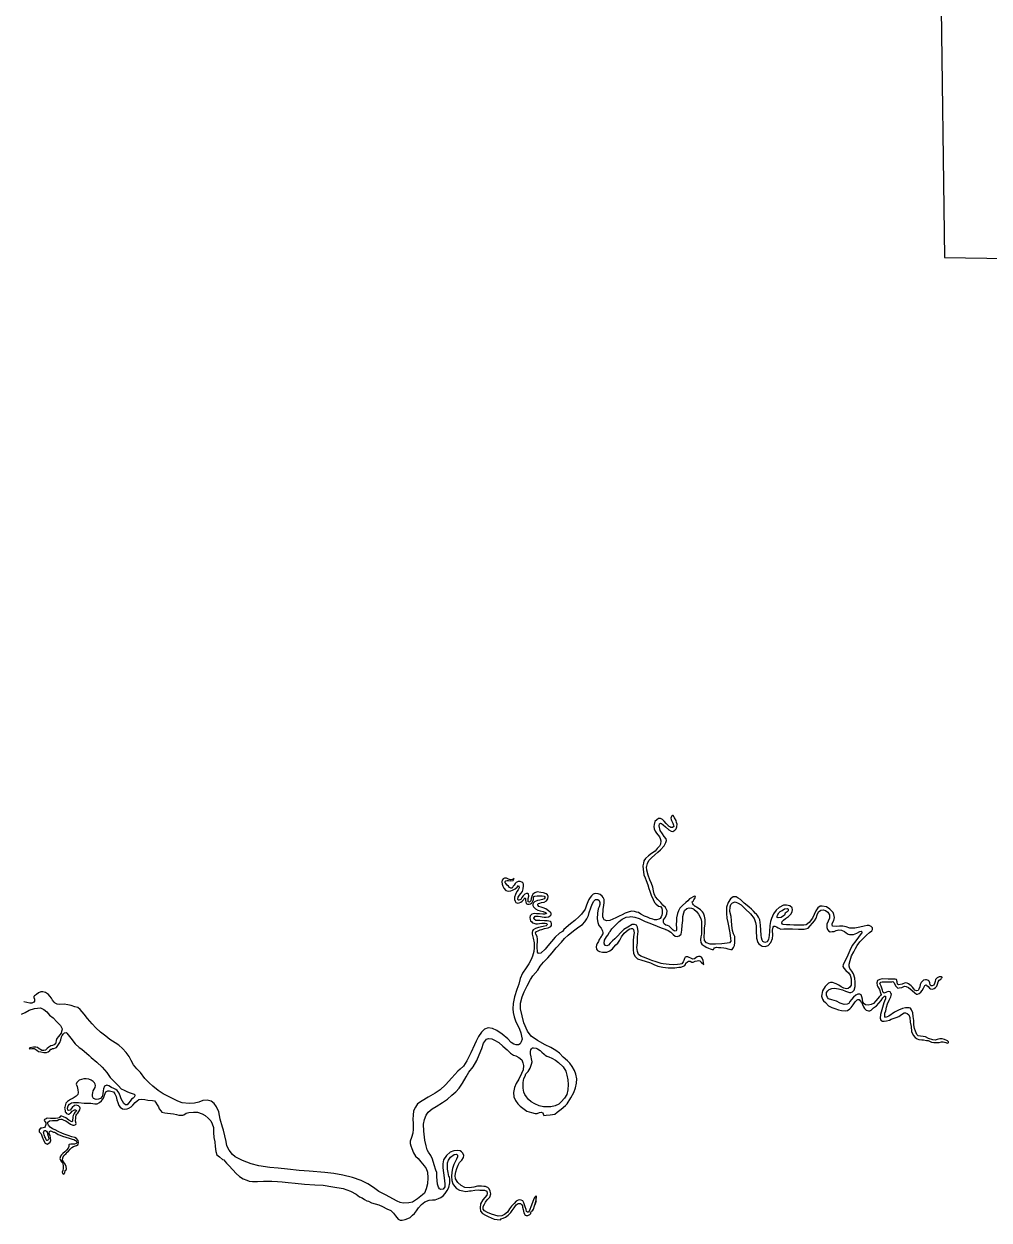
# Model space of a CAD drawing. Extents: x 283583 to 658922, y 889284 to 1241133.
# Drawn here: x 599550 to 610748, y 943256 to 957135 of the extents above; entities that cross this region are included whole.
import ezdxf

# ---------------------------------------------------------------- set-up
doc = ezdxf.new("R2010")
doc.units = 0
doc.header["$MEASUREMENT"] = 0
doc.layers.add('230 kV', color=14, linetype='Continuous')
doc.layers.add('PUNTARENAS', color=7, linetype='Continuous')

msp = doc.modelspace()

# ---------------------------------------------------------------- linework, layer by layer
at = {"layer": '230 kV'}
msp.add_lwpolyline([(602426, 960487), (602483, 960505), (602697, 960405), (602951, 960279), (603156, 960184), (603440, 960054), (603775, 959900), (604081, 959778), (604389, 959656), (604830, 959480), (605125, 959351), (605670, 959113), (606656, 958895), (607203, 958775), (607660, 958674), (608040, 958585), (608373, 958506), (608856, 958417), (609170, 958342), (609484, 958273), (609814, 958200), (610188, 957602), (610230, 954424), (611949, 954397)], dxfattribs=at)
at = {"layer": 'PUNTARENAS', "color": 241}
msp.add_lwpolyline([(599523, 945644), (599564, 945666), (599612, 945692), (599675, 945712), (599743, 945718), (599782, 945701), (599817, 945671), (599849, 945634), (599888, 945601), (599932, 945555), (599973, 945514), (599993, 945477), (599991, 945456), (599987, 945443), (599982, 945425), (599967, 945406), (599950, 945388), (599932, 945364), (599926, 945340), (599922, 945316), (599915, 945301), (599900, 945288), (599883, 945281), (599863, 945277), (599839, 945264), (599820, 945246), (599802, 945229), (599783, 945224), (599759, 945225), (599744, 945235), (599728, 945244), (599709, 945259), (599689, 945264), (599661, 945261), (599619, 945253), (599611, 945244), (599644, 945246), (599670, 945248), (599678, 945244), (599689, 945235), (599702, 945229), (599720, 945214), (599746, 945209), (599781, 945199), (599813, 945201), (599830, 945207), (599852, 945225), (599863, 945238), (599874, 945238), (599883, 945247), (599896, 945249), (599917, 945255), (599930, 945257), (599935, 945271), (599950, 945294), (599967, 945318), (599980, 945347), (599985, 945381), (599993, 945399), (600009, 945418), (600022, 945430), (600041, 945432), (600050, 945425), (600065, 945406), (600095, 945366), (600144, 945301), (600192, 945258), (600222, 945241), (600309, 945165), (600329, 945144), (600396, 945088), (600459, 945029), (600512, 944970), (600551, 944912), (600601, 944862), (600649, 944812), (600680, 944779), (600712, 944762), (600743, 944747), (600773, 944736), (600828, 944719), (600836, 944710), (600836, 944697), (600828, 944682), (600817, 944671), (600799, 944660), (600784, 944636), (600765, 944612), (600747, 944595), (600728, 944595), (600710, 944608), (600695, 944636), (600680, 944662), (600669, 944686), (600654, 944727), (600643, 944745), (600632, 944760), (600616, 944771), (600595, 944784), (600566, 944794), (600534, 944812), (600514, 944820), (600486, 944811), (600475, 944781), (600469, 944755), (600467, 944722), (600458, 944690), (600440, 944666), (600415, 944659), (600388, 944655), (600358, 944666), (600345, 944689), (600345, 944713), (600351, 944733), (600355, 944757), (600366, 944777), (600377, 944796), (600381, 944816), (600377, 944833), (600371, 944848), (600353, 944866), (600329, 944881), (600303, 944892), (600271, 944896), (600247, 944896), (600220, 944889), (600190, 944878), (600164, 944854), (600158, 944833), (600168, 944805), (600175, 944767), (600181, 944737), (600175, 944713), (600156, 944693), (600123, 944672), (600090, 944657), (600056, 944633), (600036, 944613), (600024, 944567), (600023, 944556), (600024, 944545), (600027, 944525), (600029, 944514), (600035, 944506), (600046, 944492), (600064, 944487), (600074, 944487), (600084, 944491), (600089, 944495), (600095, 944501), (600112, 944519), (600136, 944535), (600149, 944535), (600160, 944526), (600154, 944513), (600141, 944506), (600134, 944494), (600129, 944484), (600122, 944471), (600118, 944455), (600116, 944440), (600114, 944418), (600114, 944403), (600105, 944396), (600070, 944415), (600037, 944441), (600011, 944454), (599990, 944463), (599974, 944463), (599961, 944444), (599942, 944439), (599918, 944435), (599859, 944435), (599820, 944437), (599807, 944430), (599790, 944424), (599787, 944413), (599798, 944398), (599803, 944385), (599805, 944365), (599798, 944343), (599788, 944332), (599759, 944323), (599742, 944323), (599727, 944304), (599729, 944280), (599749, 944256), (599762, 944223), (599781, 944174), (599797, 944148), (599821, 944139), (599840, 944147), (599855, 944161), (599864, 944180), (599860, 944206), (599853, 944237), (599842, 944258), (599844, 944267), (599846, 944285), (599857, 944291), (599870, 944289), (599892, 944278), (599907, 944278), (599921, 944267), (599946, 944250), (599970, 944243), (599999, 944231), (600038, 944220), (600077, 944207), (600110, 944194), (600131, 944191), (600147, 944179), (600156, 944174), (600164, 944159), (600164, 944152), (600156, 944144), (600138, 944137), (600093, 944137), (600077, 944133), (600071, 944130), (600071, 944111), (600062, 944091), (600043, 944067), (600025, 944048), (600003, 944030), (599988, 944015), (599975, 943996), (599967, 943972), (599973, 943952), (599988, 943932), (599999, 943919), (600006, 943891), (600006, 943854), (600002, 943830), (599993, 943811), (599997, 943796), (600013, 943789), (600026, 943804), (600028, 943830), (600039, 943841), (600043, 943852), (600041, 943878), (600028, 943906), (600010, 943933), (599999, 943952), (600001, 943978), (600012, 944006), (600040, 944030), (600051, 944044), (600069, 944057), (600086, 944078), (600106, 944100), (600127, 944109), (600162, 944120), (600180, 944133), (600182, 944155), (600179, 944179), (600160, 944203), (600142, 944216), (600107, 944224), (600062, 944239), (600029, 944248), (599997, 944261), (599947, 944285), (599914, 944302), (599883, 944315), (599855, 944334), (599836, 944356), (599827, 944372), (599829, 944391), (599848, 944409), (599881, 944413), (599911, 944413), (599938, 944411), (599955, 944422), (599977, 944426), (599992, 944426), (600014, 944415), (600035, 944407), (600062, 944387), (600090, 944370), (600118, 944359), (600133, 944357), (600153, 944366), (600157, 944376), (600149, 944403), (600151, 944441), (600151, 944456), (600155, 944474), (600163, 944485), (600176, 944498), (600189, 944515), (600199, 944535), (600204, 944555), (600199, 944566), (600184, 944581), (600156, 944589), (600136, 944585), (600110, 944561), (600087, 944531), (600069, 944526), (600060, 944533), (600056, 944554), (600065, 944583), (600080, 944600), (600101, 944617), (600125, 944620), (600149, 944622), (600182, 944622), (600249, 944614), (600326, 944613), (600373, 944604), (600399, 944604), (600428, 944621), (600450, 944641), (600475, 944671), (600484, 944706), (600499, 944743), (600525, 944756), (600545, 944756), (600573, 944750), (600588, 944744), (600604, 944722), (600621, 944691), (600630, 944652), (600639, 944619), (600652, 944587), (600667, 944565), (600695, 944548), (600721, 944542), (600748, 944546), (600767, 944555), (600795, 944572), (600815, 944590), (600841, 944620), (600865, 944640), (600885, 944657), (600915, 944659), (600954, 944655), (600989, 944646), (601043, 944642), (601065, 944638), (601078, 944623), (601095, 944592), (601111, 944571), (601120, 944547), (601139, 944523), (601152, 944507), (601187, 944499), (601217, 944495), (601250, 944492), (601285, 944488), (601320, 944480), (601346, 944473), (601366, 944472), (601394, 944472), (601407, 944478), (601433, 944496), (601463, 944505), (601518, 944509), (601563, 944509), (601620, 944488), (601652, 944468), (601689, 944440), (601718, 944407), (601735, 944373), (601751, 944329), (601751, 944273), (601755, 944216), (601766, 944166), (601768, 944111), (601777, 944052), (601788, 944015), (601821, 943989), (601854, 943961), (601871, 943954), (601882, 943939), (601902, 943915), (601928, 943889), (601973, 943841), (602011, 943798), (602052, 943761), (602095, 943733), (602135, 943718), (602165, 943707), (602202, 943705), (602261, 943705), (602330, 943709), (602428, 943709), (602491, 943705), (602548, 943700), (602615, 943694), (602698, 943685), (602807, 943672), (602924, 943666), (603024, 943660), (603133, 943642), (603253, 943621), (603338, 943590), (603405, 943558), (603442, 943527), (603475, 943513), (603503, 943494), (603527, 943479), (603547, 943474), (603581, 943457), (603627, 943444), (603668, 943433), (603712, 943414), (603760, 943388), (603806, 943366), (603840, 943336), (603862, 943305), (603891, 943268), (603915, 943256), (603940, 943256), (603973, 943264), (604006, 943273), (604030, 943288), (604058, 943312), (604082, 943332), (604106, 943363), (604130, 943397), (604164, 943436), (604201, 943467), (604251, 943487), (604292, 943493), (604321, 943493), (604360, 943506), (604388, 943518), (604414, 943539), (604438, 943563), (604462, 943600), (604481, 943633), (604490, 943687), (604490, 943729), (604488, 943759), (604481, 943763), (604474, 943809), (604466, 943848), (604463, 943885), (604464, 943922), (604477, 943952), (604500, 943987), (604542, 944016), (604568, 944020), (604581, 944009), (604581, 943992), (604570, 943962), (604559, 943940), (604537, 943900), (604524, 943853), (604516, 943811), (604512, 943761), (604516, 943715), (604527, 943676), (604544, 943648), (604570, 943622), (604605, 943603), (604643, 943594), (604677, 943588), (604701, 943590), (604721, 943594), (604738, 943596), (604781, 943604), (604823, 943607), (604840, 943603), (604867, 943605), (604895, 943602), (604919, 943592), (604924, 943566), (604919, 943544), (604896, 943520), (604876, 943492), (604848, 943443), (604842, 943397), (604848, 943360), (604870, 943334), (604905, 943312), (604935, 943299), (605005, 943266), (605042, 943264), (605083, 943260), (605083, 943271), (605112, 943278), (605138, 943291), (605170, 943313), (605198, 943343), (605216, 943369), (605237, 943400), (605261, 943434), (605285, 943448), (605311, 943448), (605327, 943433), (605335, 943422), (605335, 943406), (605344, 943378), (605350, 943339), (605366, 943315), (605379, 943311), (605398, 943311), (605418, 943320), (605433, 943333), (605433, 943344), (605440, 943359), (605451, 943363), (605463, 943383), (605474, 943423), (605478, 943433), (605494, 943481), (605477, 943433), (605481, 943446), (605492, 943492), (605495, 943502), (605495, 943507), (605496, 943520), (605496, 943529), (605494, 943534), (605491, 943535), (605485, 943530), (605478, 943523), (605471, 943509), (605468, 943502), (605440, 943428), (605412, 943359), (605405, 943348), (605392, 943348), (605383, 943356), (605377, 943380), (605366, 943411), (605352, 943457), (605339, 943480), (605318, 943489), (605303, 943493), (605283, 943489), (605263, 943476), (605239, 943450), (605209, 943417), (605185, 943386), (605161, 943350), (605127, 943321), (605094, 943306), (605051, 943302), (605014, 943314), (604976, 943323), (604929, 943343), (604892, 943364), (604878, 943382), (604879, 943412), (604892, 943440), (604907, 943466), (604926, 943492), (604954, 943523), (604967, 943560), (604961, 943590), (604948, 943617), (604932, 943634), (604922, 943640), (604904, 943645), (604885, 943645), (604859, 943649), (604834, 943651), (604811, 943648), (604772, 943640), (604716, 943630), (604667, 943634), (604624, 943659), (604585, 943693), (604559, 943734), (604555, 943775), (604562, 943818), (604572, 943856), (604589, 943893), (604604, 943923), (604632, 943952), (604651, 943983), (604655, 944006), (604643, 944032), (604628, 944047), (604610, 944061), (604578, 944064), (604537, 944061), (604495, 944044), (604452, 944004), (604420, 943956), (604412, 943907), (604410, 943864), (604420, 943804), (604427, 943745), (604433, 943676), (604433, 943642), (604414, 943616), (604387, 943610), (604371, 943620), (604359, 943637), (604348, 943672), (604344, 943717), (604341, 943759), (604341, 943809), (604330, 943835), (604311, 943897), (604290, 943964), (604270, 944006), (604245, 944045), (604227, 944071), (604217, 944118), (604202, 944182), (604189, 944288), (604188, 944370), (604199, 944425), (604218, 944475), (604239, 944508), (604286, 944546), (604333, 944576), (604406, 944620), (604464, 944660), (604513, 944705), (604562, 944744), (604600, 944787), (604639, 944844), (604681, 944919), (604713, 944973), (604762, 945033), (604805, 945106), (604833, 945173), (604861, 945246), (604884, 945308), (604918, 945357), (604942, 945364), (604978, 945360), (605002, 945347), (605061, 945317), (605107, 945274), (605156, 945232), (605194, 945193), (605231, 945168), (605258, 945161), (605291, 945142), (605327, 945116), (605340, 945080), (605347, 945048), (605344, 945001), (605325, 944958), (605293, 944890), (605263, 944840), (605242, 944793), (605232, 944738), (605236, 944688), (605255, 944643), (605281, 944605), (605307, 944577), (605386, 944520), (605439, 944503), (605482, 944492), (605504, 944494), (605531, 944505), (605553, 944507), (605570, 944499), (605578, 944479), (605583, 944469), (605611, 944475), (605655, 944477), (605709, 944486), (605737, 944507), (605782, 944542), (605835, 944585), (605853, 944604), (605895, 944673), (605929, 944735), (605950, 944790), (605963, 944844), (605965, 944895), (605952, 944951), (605937, 944993), (605911, 945038), (605885, 945075), (605856, 945105), (605808, 945148), (605765, 945193), (605720, 945225), (605665, 945259), (605598, 945289), (605508, 945341), (605436, 945390), (605393, 945450), (605350, 945544), (605330, 945626), (605313, 945707), (605311, 945773), (605332, 945846), (605354, 945904), (605387, 945974), (605428, 946047), (605454, 946091), (605511, 946157), (605541, 946204), (605580, 946247), (605627, 946299), (605678, 946356), (605727, 946416), (605789, 946479), (605823, 946522), (605866, 946562), (605928, 946611), (605989, 946657), (606032, 946685), (606056, 946717), (606081, 946751), (606101, 946789), (606107, 946826), (606126, 946879), (606143, 946920), (606162, 946956), (606182, 946976), (606207, 946976), (606224, 946963), (606233, 946942), (606233, 946916), (606226, 946892), (606214, 946869), (606203, 946819), (606201, 946753), (606210, 946708), (606221, 946676), (606248, 946642), (606250, 946636), (606259, 946619), (606263, 946610), (606267, 946594), (606265, 946576), (606257, 946562), (606254, 946555), (606249, 946545), (606241, 946535), (606237, 946529), (606224, 946510), (606215, 946488), (606202, 946464), (606193, 946446), (606191, 946425), (606195, 946401), (606206, 946384), (606228, 946371), (606261, 946366), (606285, 946364), (606315, 946364), (606348, 946379), (606380, 946403), (606396, 946421), (606419, 946449), (606439, 946471), (606463, 946504), (606485, 946543), (606515, 946584), (606539, 946604), (606561, 946624), (606580, 946636), (606597, 946639), (606610, 946639), (606624, 946628), (606632, 946589), (606624, 946547), (606619, 946497), (606617, 946445), (606620, 946391), (606624, 946352), (606637, 946317), (606670, 946287), (606718, 946271), (606759, 946259), (606820, 946241), (606859, 946222), (606903, 946204), (606964, 946189), (607024, 946183), (607101, 946183), (607149, 946189), (607173, 946192), (607201, 946201), (607218, 946212), (607224, 946222), (607229, 946237), (607248, 946253), (607259, 946261), (607281, 946259), (607301, 946249), (607316, 946249), (607338, 946260), (607361, 946264), (607375, 946268), (607392, 946266), (607409, 946249), (607440, 946221), (607436, 946244), (607429, 946268), (607420, 946294), (607412, 946308), (607396, 946316), (607377, 946316), (607361, 946310), (607344, 946301), (607331, 946286), (607312, 946285), (607288, 946294), (607268, 946303), (607251, 946311), (607235, 946311), (607222, 946305), (607213, 946292), (607207, 946270), (607199, 946251), (607185, 946231), (607164, 946226), (607133, 946220), (607087, 946218), (607038, 946222), (607000, 946224), (606966, 946231), (606944, 946233), (606887, 946254), (606835, 946269), (606814, 946274), (606787, 946289), (606739, 946308), (606707, 946319), (606681, 946337), (606668, 946373), (606663, 946419), (606667, 946473), (606669, 946543), (606676, 946606), (606669, 946656), (606656, 946678), (606636, 946685), (606606, 946686), (606558, 946656), (606511, 946626), (606474, 946593), (606435, 946551), (606406, 946519), (606380, 946497), (606352, 946469), (606333, 946447), (606313, 946438), (606300, 946442), (606291, 946444), (606282, 946469), (606287, 946505), (606310, 946542), (606325, 946561), (606343, 946595), (606352, 946606), (606370, 946636), (606400, 946662), (606428, 946693), (606458, 946722), (606492, 946749), (606539, 946769), (606576, 946776), (606590, 946777), (606638, 946771), (606687, 946756), (606759, 946720), (606813, 946701), (606897, 946667), (606943, 946646), (606989, 946631), (606993, 946629), (606996, 946627), (607023, 946616), (607056, 946595), (607083, 946570), (607104, 946550), (607129, 946547), (607154, 946554), (607174, 946573), (607185, 946621), (607189, 946679), (607193, 946731), (607195, 946779), (607205, 946822), (607213, 946848), (607240, 946873), (607270, 946880), (607297, 946877), (607318, 946867), (607324, 946862), (607354, 946835), (607378, 946805), (607403, 946755), (607412, 946721), (607412, 946619), (607411, 946572), (607405, 946542), (607399, 946509), (607404, 946478), (607415, 946459), (607433, 946443), (607451, 946436), (607466, 946424), (607494, 946411), (607513, 946402), (607534, 946394), (607549, 946396), (607556, 946405), (607564, 946417), (607586, 946422), (607609, 946420), (607636, 946420), (607670, 946416), (607695, 946412), (607718, 946405), (607737, 946401), (607750, 946396), (607767, 946397), (607783, 946418), (607795, 946442), (607797, 946478), (607799, 946506), (607797, 946546), (607782, 946579), (607771, 946617), (607763, 946674), (607761, 946734), (607754, 946779), (607741, 946838), (607743, 946890), (607750, 946918), (607771, 946939), (607801, 946948), (607837, 946935), (607871, 946913), (607918, 946867), (607979, 946811), (608023, 946755), (608039, 946708), (608045, 946670), (608047, 946616), (608050, 946527), (608065, 946478), (608076, 946462), (608091, 946448), (608116, 946435), (608150, 946431), (608184, 946444), (608215, 946476), (608234, 946525), (608238, 946563), (608236, 946621), (608242, 946655), (608251, 946666), (608263, 946666), (608283, 946658), (608300, 946647), (608332, 946632), (608366, 946634), (608467, 946634), (608537, 946630), (608603, 946630), (608648, 946645), (608672, 946672), (608700, 946702), (608723, 946730), (608740, 946760), (608755, 946799), (608768, 946831), (608796, 946854), (608823, 946857), (608851, 946848), (608877, 946829), (608896, 946797), (608898, 946758), (608881, 946724), (608866, 946688), (608866, 946651), (608873, 946628), (608886, 946611), (608905, 946602), (608926, 946604), (608952, 946606), (608973, 946615), (609003, 946624), (609034, 946621), (609070, 946605), (609091, 946590), (609113, 946575), (609130, 946568), (609151, 946568), (609173, 946571), (609213, 946586), (609247, 946605), (609264, 946609), (609273, 946599), (609273, 946586), (609265, 946580), (609233, 946540), (609200, 946497), (609158, 946441), (609132, 946385), (609096, 946304), (609055, 946223), (609051, 946197), (609062, 946178), (609086, 946152), (609118, 946126), (609135, 946099), (609146, 946056), (609146, 945983), (609133, 945957), (609112, 945942), (609095, 945938), (609062, 945947), (609033, 945962), (609005, 945981), (608975, 945998), (608930, 946011), (608908, 946013), (608885, 946007), (608848, 945965), (608817, 945915), (608804, 945853), (608815, 945819), (608825, 945802), (608851, 945781), (608885, 945744), (608922, 945723), (608960, 945710), (608999, 945695), (609037, 945687), (609080, 945683), (609104, 945687), (609131, 945706), (609148, 945724), (609170, 945752), (609195, 945787), (609217, 945810), (609227, 945814), (609240, 945814), (609249, 945804), (609266, 945782), (609281, 945757), (609290, 945729), (609303, 945710), (609322, 945691), (609347, 945684), (609363, 945686), (609379, 945693), (609405, 945719), (609441, 945742), (609467, 945772), (609495, 945804), (609516, 945834), (609535, 945853), (609546, 945853), (609548, 945847), (609548, 945836), (609546, 945822), (609535, 945798), (609525, 945777), (609510, 945722), (609489, 945643), (609485, 945598), (609493, 945576), (609512, 945564), (609532, 945566), (609557, 945568), (609591, 945575), (609613, 945587), (609671, 945607), (609701, 945617), (609733, 945643), (609762, 945662), (609780, 945662), (609799, 945654), (609816, 945637), (609827, 945607), (609833, 945551), (609842, 945502), (609849, 945445), (609868, 945402), (609891, 945374), (609915, 945359), (609934, 945353), (609968, 945348), (609988, 945348), (610022, 945340), (610043, 945340), (610056, 945331), (610078, 945319), (610107, 945315), (610127, 945315), (610167, 945317), (610195, 945323), (610217, 945323), (610246, 945315), (610260, 945309), (610260, 945309), (610260, 945309), (610272, 945311), (610277, 945315), (610278, 945323), (610268, 945333), (610265, 945335), (610229, 945353), (610204, 945359), (610176, 945359), (610146, 945351), (610122, 945344), (610095, 945347), (610045, 945364), (610009, 945381), (609985, 945387), (609951, 945391), (609926, 945393), (609911, 945410), (609893, 945449), (609883, 945481), (609876, 945522), (609874, 945573), (609867, 945620), (609863, 945660), (609848, 945697), (609837, 945714), (609822, 945720), (609780, 945720), (609745, 945710), (609698, 945692), (609651, 945669), (609585, 945622), (609546, 945607), (609538, 945619), (609538, 945632), (609540, 945657), (609551, 945685), (609557, 945725), (609570, 945764), (609589, 945809), (609608, 945845), (609612, 945862), (609615, 945877), (609608, 945888), (609599, 945903), (609578, 945907), (609557, 945901), (609531, 945888), (609518, 945896), (609514, 945908), (609512, 945925), (609503, 945949), (609495, 945972), (609484, 945993), (609482, 946006), (609492, 946015), (609507, 946019), (609520, 946019), (609556, 946021), (609604, 946019), (609619, 946022), (609633, 946024), (609648, 946009), (609661, 945975), (609678, 945958), (609691, 945949), (609706, 945951), (609734, 945956), (609766, 945970), (609785, 945968), (609811, 945953), (609856, 945921), (609886, 945892), (609907, 945877), (609918, 945877), (609938, 945885), (609957, 945900), (609972, 945919), (609987, 945947), (610002, 945977), (610016, 945986), (610027, 945980), (610042, 945967), (610057, 945948), (610068, 945939), (610093, 945937), (610111, 945943), (610128, 945954), (610141, 945969), (610149, 945995), (610158, 946020), (610170, 946040), (610189, 946053), (610190, 946054), (610191, 946056), (610196, 946062), (610200, 946066), (610202, 946069), (610202, 946074), (610195, 946077), (610185, 946079), (610168, 946079), (610147, 946068), (610128, 946047), (610121, 946024), (610113, 946000), (610108, 945983), (610089, 945976), (610074, 945976), (610064, 945985), (610059, 946009), (610053, 946030), (610044, 946036), (610023, 946045), (610010, 946045), (609988, 946040), (609971, 946026), (609959, 946013), (609948, 945991), (609944, 945961), (609933, 945935), (609925, 945920), (609907, 945916), (609888, 945923), (609873, 945940), (609860, 945959), (609845, 945974), (609828, 945984), (609813, 945999), (609796, 946004), (609775, 946008), (609738, 945995), (609698, 945984), (609687, 945995), (609683, 946019), (609672, 946046), (609659, 946051), (609633, 946051), (609578, 946053), (609512, 946054), (609479, 946046), (609452, 946037), (609445, 946010), (609450, 945980), (609458, 945963), (609475, 945932), (609490, 945894), (609495, 945873), (609490, 945862), (609471, 945845), (609456, 945828), (609433, 945802), (609407, 945770), (609381, 945757), (609345, 945751), (609313, 945752), (609298, 945765), (609285, 945783), (609279, 945819), (609272, 945845), (609262, 945868), (609247, 945876), (609227, 945876), (609200, 945864), (609174, 945844), (609151, 945814), (609133, 945791), (609121, 945771), (609103, 945761), (609067, 945759), (609022, 945775), (608977, 945797), (608924, 945810), (608885, 945824), (608872, 945840), (608861, 945867), (608861, 945895), (608876, 945916), (608894, 945931), (608924, 945944), (608953, 945946), (609001, 945940), (609048, 945928), (609082, 945913), (609129, 945896), (609142, 945895), (609165, 945904), (609182, 945924), (609193, 945968), (609195, 946015), (609191, 946065), (609176, 946114), (609156, 946144), (609133, 946176), (609126, 946201), (609124, 946227), (609137, 946270), (609152, 946321), (609177, 946368), (609198, 946409), (609218, 946442), (609248, 946483), (609292, 946528), (609325, 946562), (609361, 946594), (609388, 946614), (609397, 946629), (609395, 946646), (609380, 946661), (609358, 946673), (609333, 946676), (609297, 946665), (609249, 946656), (609192, 946645), (609134, 946645), (609089, 946658), (609051, 946667), (609014, 946667), (608974, 946662), (608933, 946666), (608926, 946686), (608929, 946698), (608945, 946733), (608954, 946767), (608948, 946803), (608939, 946827), (608902, 946865), (608860, 946891), (608813, 946899), (608787, 946897), (608761, 946880), (608736, 946844), (608699, 946758), (608661, 946709), (608625, 946681), (608597, 946678), (608548, 946678), (608482, 946680), (608437, 946681), (608396, 946681), (608359, 946685), (608353, 946688), (608345, 946701), (608349, 946720), (608361, 946735), (608385, 946754), (608421, 946778), (608451, 946808), (608464, 946835), (608468, 946857), (608464, 946880), (608436, 946902), (608398, 946912), (608363, 946910), (608314, 946882), (608276, 946852), (608248, 946811), (608222, 946756), (608210, 946719), (608206, 946673), (608199, 946604), (608197, 946557), (608187, 946512), (608174, 946484), (608146, 946478), (608122, 946490), (608114, 946503), (608109, 946533), (608105, 946563), (608101, 946619), (608096, 946679), (608087, 946739), (608081, 946756), (608073, 946771), (608062, 946790), (608049, 946806), (608036, 946814), (608013, 946839), (607993, 946863), (607966, 946888), (607942, 946908), (607908, 946935), (607881, 946959), (607864, 946976), (607835, 946991), (607813, 947005), (607777, 947005), (607749, 946984), (607720, 946943), (607703, 946887), (607701, 946815), (607705, 946761), (607718, 946708), (607739, 946590), (607748, 946524), (607750, 946494), (607737, 946473), (607710, 946468), (607646, 946462), (607575, 946459), (607511, 946457), (607468, 946474), (607447, 946502), (607442, 946545), (607448, 946592), (607448, 946643), (607452, 946692), (607453, 946742), (607448, 946782), (607433, 946816), (607422, 946831), (607401, 946855), (607361, 946884), (607353, 946887), (607340, 946894), (607336, 946895), (607317, 946915), (607312, 946924), (607307, 946935), (607305, 946948), (607315, 946958), (607324, 946971), (607338, 946996), (607340, 947010), (607332, 947014), (607313, 947008), (607286, 946993), (607274, 946983), (607253, 946962), (607228, 946941), (607191, 946906), (607159, 946874), (607143, 946845), (607134, 946812), (607122, 946764), (607120, 946727), (607118, 946685), (607120, 946643), (607122, 946622), (607117, 946613), (607107, 946609), (607095, 946611), (607081, 946620), (607066, 946634), (607051, 946652), (607037, 946665), (607016, 946674), (606999, 946680), (606977, 946693), (606970, 946709), (606970, 946739), (606992, 946770), (607010, 946811), (607012, 946846), (606994, 946882), (606963, 946911), (606940, 946942), (606903, 946977), (606879, 947007), (606861, 947040), (606854, 947075), (606846, 947120), (606831, 947162), (606811, 947203), (606793, 947259), (606778, 947316), (606773, 947355), (606776, 947364), (606785, 947392), (606800, 947428), (606832, 947461), (606871, 947494), (606904, 947525), (606936, 947554), (606978, 947600), (606999, 947639), (607006, 947659), (607001, 947679), (606977, 947705), (606958, 947739), (606932, 947778), (606920, 947829), (606923, 947855), (606934, 947863), (606947, 947859), (606968, 947844), (606992, 947818), (607032, 947785), (607058, 947768), (607079, 947764), (607103, 947779), (607116, 947794), (607125, 947820), (607129, 947849), (607123, 947868), (607116, 947894), (607099, 947923), (607099, 947923), (607099, 947923), (607095, 947929), (607095, 947929), (607091, 947939), (607082, 947949), (607075, 947951), (607067, 947946), (607059, 947931), (607056, 947921), (607056, 947921), (607062, 947892), (607078, 947862), (607086, 947840), (607089, 947822), (607076, 947811), (607063, 947812), (607063, 947812), (607063, 947812), (607056, 947813), (607055, 947813), (607044, 947818), (607044, 947818), (607044, 947818), (607043, 947818), (607043, 947818), (607043, 947818), (607043, 947818), (607036, 947823), (607031, 947827), (607031, 947827), (607030, 947827), (607030, 947828), (607029, 947829), (607019, 947840), (607003, 947859), (606980, 947883), (606958, 947905), (606936, 947915), (606912, 947915), (606892, 947902), (606871, 947879), (606864, 947848), (606860, 947824), (606864, 947796), (606875, 947768), (606888, 947746), (606925, 947702), (606932, 947685), (606939, 947655), (606937, 947617), (606926, 947593), (606898, 947566), (606872, 947536), (606832, 947508), (606796, 947481), (606761, 947451), (606741, 947425), (606737, 947399), (606731, 947366), (606733, 947325), (606737, 947296), (606744, 947263), (606759, 947228), (606770, 947195), (606788, 947147), (606800, 947104), (606811, 947071), (606829, 947026), (606849, 946974), (606866, 946941), (606881, 946924), (606914, 946900), (606934, 946893), (606951, 946874), (606956, 946850), (606955, 946815), (606953, 946793), (606945, 946774), (606932, 946756), (606916, 946746), (606888, 946739), (606866, 946741), (606845, 946747), (606816, 946756), (606784, 946769), (606751, 946782), (606706, 946806), (606679, 946826), (606658, 946829), (606634, 946837), (606599, 946840), (606562, 946829), (606527, 946817), (606492, 946798), (606457, 946783), (606419, 946763), (606382, 946746), (606349, 946732), (606312, 946730), (606284, 946741), (606273, 946756), (606268, 946776), (606266, 946804), (606270, 946839), (606270, 946865), (606277, 946908), (606281, 946943), (606281, 946976), (606270, 947000), (606259, 947013), (606235, 947032), (606211, 947043), (606179, 947047), (606153, 947036), (606135, 947019), (606118, 946999), (606105, 946976), (606092, 946947), (606079, 946910), (606062, 946865), (606018, 946806), (605992, 946777), (605940, 946734), (605892, 946692), (605816, 946629), (605799, 946603), (605764, 946586), (605712, 946538), (605673, 946488), (605628, 946440), (605599, 946398), (605549, 946355), (605519, 946348), (605508, 946366), (605508, 946385), (605506, 946409), (605506, 946448), (605510, 946485), (605508, 946515), (605503, 946546), (605488, 946572), (605484, 946590), (605499, 946603), (605516, 946613), (605538, 946624), (605558, 946627), (605590, 946638), (605631, 946649), (605662, 946664), (605671, 946675), (605671, 946694), (605668, 946711), (605659, 946720), (605640, 946725), (605622, 946727), (605590, 946727), (605535, 946733), (605490, 946733), (605470, 946748), (605466, 946761), (605472, 946772), (605481, 946781), (605499, 946783), (605516, 946783), (605542, 946777), (605564, 946775), (605588, 946770), (605611, 946770), (605638, 946774), (605655, 946785), (605666, 946799), (605666, 946818), (605657, 946829), (605638, 946844), (605607, 946866), (605576, 946881), (605550, 946887), (605524, 946894), (605511, 946913), (605511, 946922), (605518, 946929), (605535, 946935), (605557, 946940), (605585, 946946), (605613, 946961), (605629, 946985), (605631, 947012), (605626, 947031), (605609, 947040), (605579, 947053), (605546, 947059), (605505, 947064), (605478, 947055), (605455, 947037), (605442, 947011), (605437, 946989), (605431, 946961), (605415, 946944), (605402, 946950), (605400, 946957), (605400, 946966), (605402, 946987), (605409, 947016), (605405, 947040), (605398, 947046), (605380, 947046), (605361, 947037), (605341, 947020), (605328, 947000), (605315, 946976), (605294, 946968), (605285, 946968), (605279, 946978), (605285, 947002), (605300, 947026), (605317, 947044), (605333, 947070), (605344, 947098), (605348, 947133), (605346, 947153), (605337, 947170), (605328, 947178), (605309, 947185), (605285, 947185), (605261, 947174), (605250, 947161), (605237, 947143), (605228, 947130), (605215, 947109), (605198, 947107), (605183, 947115), (605171, 947132), (605156, 947143), (605141, 947163), (605134, 947170), (605134, 947185), (605141, 947193), (605156, 947196), (605172, 947196), (605198, 947193), (605226, 947198), (605237, 947218), (605221, 947209), (605195, 947206), (605172, 947213), (605150, 947222), (605126, 947224), (605111, 947215), (605100, 947202), (605095, 947182), (605100, 947154), (605106, 947130), (605117, 947108), (605143, 947082), (605172, 947074), (605200, 947078), (605220, 947083), (605248, 947098), (605274, 947118), (605289, 947139), (605293, 947131), (605295, 947113), (605285, 947089), (605269, 947067), (605252, 947033), (605242, 947002), (605241, 946974), (605248, 946956), (605259, 946941), (605281, 946935), (605296, 946937), (605315, 946944), (605329, 946957), (605367, 946994), (605368, 946989), (605368, 946966), (605372, 946948), (605379, 946929), (605394, 946920), (605411, 946920), (605427, 946924), (605439, 946933), (605448, 946942), (605459, 946963), (605463, 946977), (605463, 946990), (605467, 947009), (605478, 947016), (605504, 947020), (605528, 947020), (605561, 947018), (605585, 947014), (605592, 947009), (605592, 946996), (605585, 946985), (605566, 946977), (605535, 946970), (605509, 946963), (605472, 946948), (605461, 946937), (605455, 946920), (605455, 946907), (605463, 946892), (605470, 946884), (605487, 946869), (605514, 946854), (605540, 946845), (605575, 946837), (605603, 946826), (605612, 946817), (605609, 946808), (605592, 946804), (605572, 946804), (605531, 946810), (605498, 946808), (605470, 946814), (605444, 946804), (605425, 946786), (605418, 946766), (605422, 946745), (605429, 946727), (605442, 946716), (605451, 946706), (605468, 946703), (605488, 946695), (605509, 946695), (605531, 946697), (605560, 946701), (605597, 946702), (605616, 946699), (605618, 946697), (605620, 946689), (605618, 946680), (605609, 946671), (605573, 946662), (605521, 946651), (605484, 946641), (605457, 946625), (605449, 946612), (605447, 946593), (605447, 946574), (605460, 946528), (605471, 946474), (605471, 946415), (605465, 946371), (605452, 946319), (605436, 946280), (605408, 946231), (605376, 946184), (605334, 946123), (605308, 946060), (605293, 945994), (605269, 945932), (605242, 945845), (605228, 945771), (605224, 945706), (605227, 945663), (605237, 945613), (605257, 945558), (605279, 945515), (605301, 945471), (605314, 945430), (605325, 945391), (605329, 945354), (605321, 945323), (605308, 945302), (605290, 945291), (605262, 945288), (605236, 945297), (605205, 945317), (605164, 945358), (605097, 945412), (605038, 945455), (604986, 945479), (604935, 945486), (604894, 945473), (604860, 945438), (604823, 945385), (604796, 945331), (604777, 945289), (604734, 945195), (604690, 945104), (604651, 945043), (604612, 945006), (604585, 944983), (604513, 944907), (604443, 944827), (604378, 944768), (604323, 944727), (604239, 944681), (604171, 944639), (604117, 944604), (604095, 944568), (604072, 944523), (604065, 944473), (604063, 944427), (604066, 944377), (604068, 944310), (604064, 944264), (604046, 944216), (604031, 944173), (604031, 944144), (604038, 944116), (604049, 944087), (604070, 944037), (604094, 943998), (604125, 943970), (604156, 943933), (604192, 943887), (604217, 943854), (604232, 943811), (604236, 943746), (604234, 943676), (604219, 943619), (604197, 943570), (604176, 943549), (604117, 943503), (604058, 943466), (604017, 943455), (603950, 943451), (603915, 943461), (603882, 943477), (603832, 943504), (603752, 943545), (603669, 943586), (603606, 943633), (603540, 943677), (603464, 943716), (603362, 943751), (603251, 943779), (603146, 943796), (603042, 943807), (602859, 943822), (602742, 943831), (602609, 943848), (602501, 943857), (602405, 943865), (602277, 943884), (602185, 943910), (602087, 943947), (602000, 943990), (601969, 944019), (601930, 944067), (601906, 944119), (601895, 944169), (601865, 944299), (601854, 944335), (601828, 944428), (601810, 944513), (601786, 944570), (601757, 944609), (601723, 944637), (601675, 944646), (601627, 944643), (601579, 944626), (601531, 944613), (601466, 944610), (601386, 944617), (601335, 944636), (601257, 944673), (601164, 944721), (601107, 944760), (601046, 944810), (601002, 944849), (600954, 944898), (600902, 944967), (600861, 945010), (600821, 945056), (600793, 945106), (600773, 945154), (600736, 945200), (600693, 945247), (600653, 945286), (600610, 945314), (600549, 945353), (600499, 945391), (600440, 945438), (600386, 945485), (600344, 945533), (600288, 945594), (600248, 945646), (600203, 945700), (600176, 945722), (600142, 945732), (600098, 945747), (600061, 945754), (600016, 945762), (599963, 945758), (599935, 945762), (599913, 945775), (599900, 945784), (599883, 945806), (599872, 945830), (599852, 945854), (599835, 945873), (599802, 945895), (599770, 945904), (599746, 945903), (599720, 945892), (599696, 945875), (599674, 945860), (599667, 945851), (599667, 945838), (599672, 945819), (599672, 945797), (599667, 945784), (599644, 945774), (599618, 945774), (599585, 945780), (599548, 945789)], dxfattribs=at)
for points in [[(608408, 946871), (608417, 946862), (608415, 946845), (608406, 946834), (608383, 946817), (608374, 946794), (608336, 946768), (608302, 946764), (608291, 946768), (608291, 946779), (608295, 946794), (608310, 946821), (608325, 946836), (608348, 946849), (608376, 946866)], [(605806, 945035), (605836, 944984), (605850, 944936), (605861, 944882), (605863, 944828), (605860, 944769), (605849, 944714), (605822, 944670), (605784, 944630), (605757, 944603), (605715, 944580), (605664, 944570), (605579, 944570), (605528, 944580), (605478, 944605), (605436, 944629), (605403, 944654), (605381, 944686), (605361, 944713), (605351, 944742), (605341, 944785), (605344, 944851), (605351, 944898), (605364, 944925), (605375, 944953), (605400, 944980), (605422, 945017), (605437, 945052), (605438, 945064), (605445, 945091), (605440, 945126), (605437, 945151), (605429, 945185), (605429, 945212), (605430, 945230), (605439, 945245), (605449, 945254), (605464, 945255), (605493, 945252), (605509, 945242), (605541, 945225), (605558, 945206), (605585, 945181), (605598, 945171), (605618, 945159), (605642, 945151), (605675, 945134), (605716, 945112), (605753, 945085)], [(599829, 944236), (599830, 944234), (599832, 944230), (599835, 944214), (599838, 944200), (599837, 944190), (599829, 944182), (599821, 944180), (599816, 944181), (599809, 944187), (599805, 944198), (599799, 944212), (599794, 944223), (599787, 944244), (599781, 944261), (599778, 944272), (599780, 944282), (599784, 944291), (599792, 944295), (599802, 944295), (599811, 944288), (599819, 944275), (599825, 944258)]]:
    msp.add_lwpolyline(points, close=True, dxfattribs=at)

doc.saveas('drawing.dxf')
